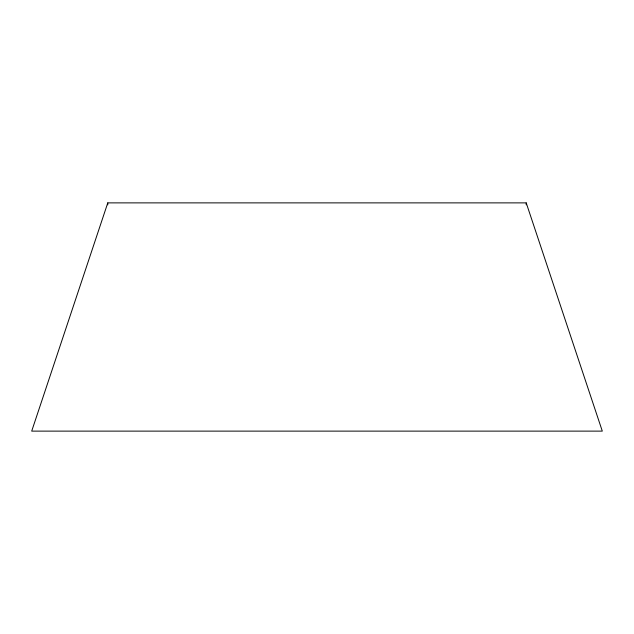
<?xml version="1.0" encoding="UTF-8"?>
<svg xmlns="http://www.w3.org/2000/svg" width="634" height="634" viewBox="0 0 634 634"><rect width="100%" height="100%" fill="white"/><g stroke="black" fill="none" stroke-linecap="round" stroke-linejoin="round"><path stroke-width="0.95" d="M107.78 202.88L31.7 431.12L602.3 431.12L526.22 202.88L107.78 202.88L107.78 204.853M526.22 202.88L526.22 204.853"/></g></svg>
